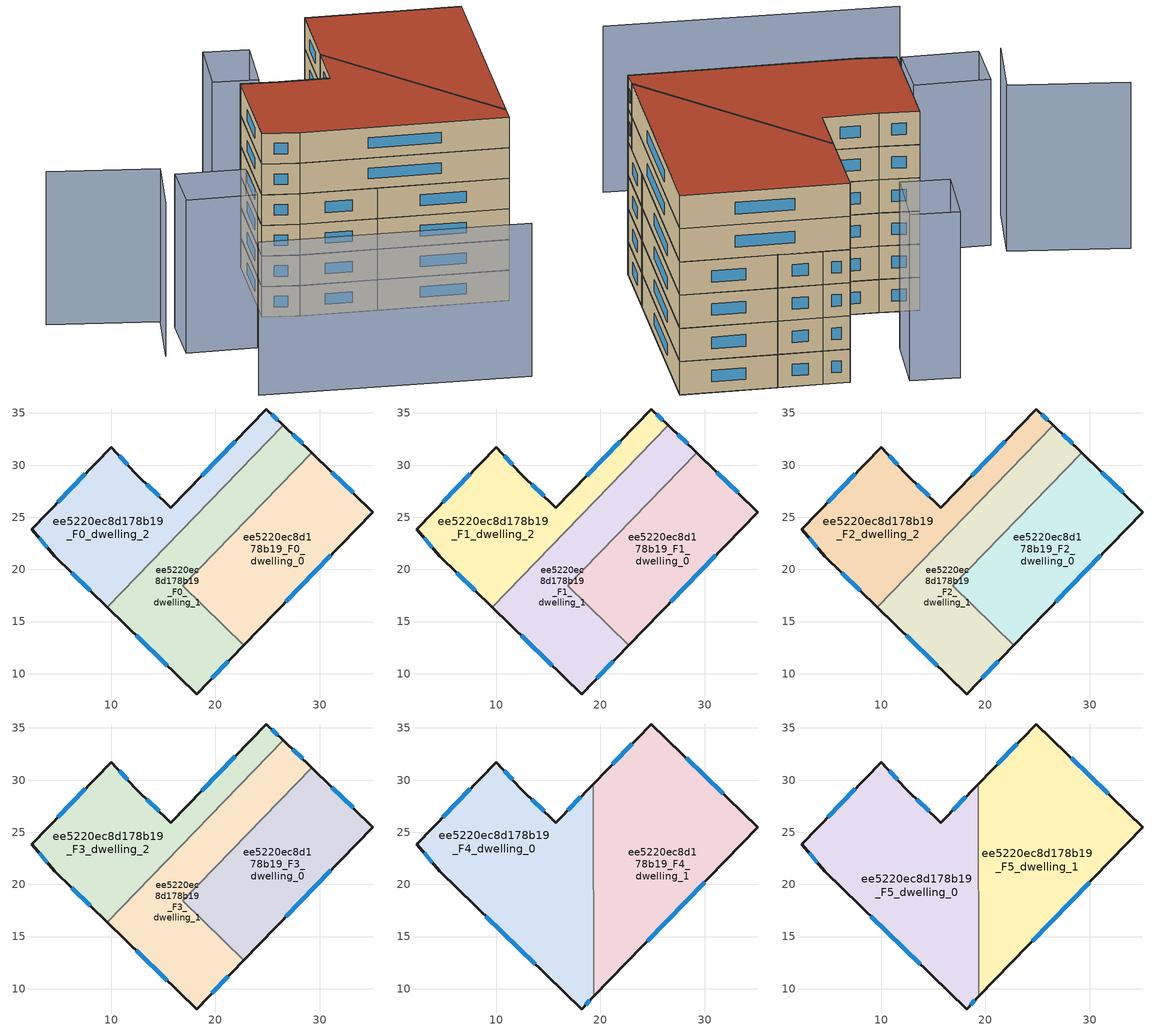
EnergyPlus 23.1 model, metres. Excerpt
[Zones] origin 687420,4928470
ee5220ec8d178b19_F0_dwelling_0
 floor ground (EU_floor_Construction): 22.72,12.73 35.1,25.48 29.23,31.17 16.86,18.42 z0
 wall outside (EU_wall_Construction): 29.23,31.17 35.1,25.48 22.72,12.73 z0:3
 wall to ee5220ec8d178b19_F0_dwelling_1 (EU_wall_Construction): 22.72,12.73 16.86,18.42 29.23,31.17 z0:3
 window (EU_Window_Construction): 31.14,29.32 33.19,27.33 / 31.07,21.33 26.75,16.88 z0.98:2.02
ee5220ec8d178b19_F0_dwelling_1
 floor ground (EU_floor_Construction): 22.72,12.73 16.86,18.42 29.23,31.17 26.51,33.8 9.6,16.38 18.19,8.05 z0
 wall outside (EU_wall_Construction): 22.72,12.73 18.19,8.05 9.6,16.38 / 26.51,33.8 29.23,31.17 z0:3
 wall to ee5220ec8d178b19_F0_dwelling_2 (EU_wall_Construction): 9.6,16.38 26.51,33.8 z0:3
 window (EU_Window_Construction): 21.25,11.21 19.66,9.57 / 15.4,10.76 12.39,13.67 / 27.4,32.95 28.35,32.03 z0.98:2.02
ee5220ec8d178b19_F0_dwelling_2
 floor ground (EU_floor_Construction): 15.71,25.92 12.32,29.21 10.01,31.72 2.37,23.87 4.59,21.24 9.6,16.38 26.51,33.8 24.89,35.38 z0
 wall outside (EU_wall_Construction): 9.6,16.38 4.59,21.24 2.37,23.87 10.01,31.72 12.32,29.21 15.71,25.92 24.89,35.38 26.51,33.8 z0:3
 window (EU_Window_Construction): 18.69,29 21.9,32.31 / 25.42,34.87 25.98,34.32 / 7.97,17.96 6.22,19.66 / 3.87,22.1 3.09,23.02 / 4.85,26.43 7.52,29.17 / 10.76,30.91 11.56,30.03 / 13.42,28.14 14.6,26.99 z0.98:2.02
ee5220ec8d178b19_F1_dwelling_0
 floor to ee5220ec8d178b19_F0_dwelling_0 (EU_floor_Construction): 22.72,12.73 35.1,25.48 29.23,31.17 16.86,18.42 z3
 wall outside (EU_wall_Construction): 29.23,31.17 35.1,25.48 22.72,12.73 z3:6
 wall to ee5220ec8d178b19_F1_dwelling_1 (EU_wall_Construction): 22.72,12.73 16.86,18.42 29.23,31.17 z3:6
 window (EU_Window_Construction): 31.14,29.32 33.19,27.33 / 31.07,21.33 26.75,16.88 z3.98:5.02
ee5220ec8d178b19_F1_dwelling_1
 floor to ee5220ec8d178b19_F0_dwelling_1 (EU_floor_Construction): 22.72,12.73 16.86,18.42 29.23,31.17 26.51,33.8 9.6,16.38 18.19,8.05 z3
 wall outside (EU_wall_Construction): 22.72,12.73 18.19,8.05 9.6,16.38 / 26.51,33.8 29.23,31.17 z3:6
 wall to ee5220ec8d178b19_F1_dwelling_2 (EU_wall_Construction): 9.6,16.38 26.51,33.8 z3:6
 window (EU_Window_Construction): 21.25,11.21 19.66,9.57 / 15.4,10.76 12.39,13.67 / 27.4,32.95 28.35,32.03 z3.98:5.02
ee5220ec8d178b19_F1_dwelling_2
 floor to ee5220ec8d178b19_F0_dwelling_2 (EU_floor_Construction): 15.71,25.92 12.32,29.21 10.01,31.72 2.37,23.87 4.59,21.24 9.6,16.38 26.51,33.8 24.89,35.38 z3
 wall outside (EU_wall_Construction): 9.6,16.38 4.59,21.24 2.37,23.87 10.01,31.72 12.32,29.21 15.71,25.92 24.89,35.38 26.51,33.8 z3:6
 window (EU_Window_Construction): 18.69,29 21.9,32.31 / 25.42,34.87 25.98,34.32 / 7.97,17.96 6.22,19.66 / 3.87,22.1 3.09,23.02 / 4.85,26.43 7.52,29.17 / 10.76,30.91 11.56,30.03 / 13.42,28.14 14.6,26.99 z3.98:5.02
ee5220ec8d178b19_F2_dwelling_0
 floor to ee5220ec8d178b19_F1_dwelling_0 (EU_floor_Construction): 22.72,12.73 35.1,25.48 29.23,31.17 16.86,18.42 z6
 wall outside (EU_wall_Construction): 29.23,31.17 35.1,25.48 22.72,12.73 z6:9
 wall to ee5220ec8d178b19_F2_dwelling_1 (EU_wall_Construction): 22.72,12.73 16.86,18.42 29.23,31.17 z6:9
 window (EU_Window_Construction): 31.14,29.32 33.19,27.33 / 31.07,21.33 26.75,16.88 z6.98:8.02
ee5220ec8d178b19_F2_dwelling_1
 floor to ee5220ec8d178b19_F1_dwelling_1 (EU_floor_Construction): 22.72,12.73 16.86,18.42 29.23,31.17 26.51,33.8 9.6,16.38 18.19,8.05 z6
 wall outside (EU_wall_Construction): 22.72,12.73 18.19,8.05 9.6,16.38 / 26.51,33.8 29.23,31.17 z6:9
 wall to ee5220ec8d178b19_F2_dwelling_2 (EU_wall_Construction): 9.6,16.38 26.51,33.8 z6:9
 window (EU_Window_Construction): 21.25,11.21 19.66,9.57 / 15.4,10.76 12.39,13.67 / 27.4,32.95 28.35,32.03 z6.98:8.02
ee5220ec8d178b19_F2_dwelling_2
 floor to ee5220ec8d178b19_F1_dwelling_2 (EU_floor_Construction): 15.71,25.92 12.32,29.21 10.01,31.72 2.37,23.87 4.59,21.24 9.6,16.38 26.51,33.8 24.89,35.38 z6
 wall outside (EU_wall_Construction): 9.6,16.38 4.59,21.24 2.37,23.87 10.01,31.72 12.32,29.21 15.71,25.92 24.89,35.38 26.51,33.8 z6:9
 window (EU_Window_Construction): 18.69,29 21.9,32.31 / 25.42,34.87 25.98,34.32 / 7.97,17.96 6.22,19.66 / 3.87,22.1 3.09,23.02 / 4.85,26.43 7.52,29.17 / 10.76,30.91 11.56,30.03 / 13.42,28.14 14.6,26.99 z6.98:8.02
ee5220ec8d178b19_F3_dwelling_0
 floor to ee5220ec8d178b19_F2_dwelling_0 (EU_floor_Construction): 22.72,12.73 35.1,25.48 29.23,31.17 16.86,18.42 z9
 wall outside (EU_wall_Construction): 29.23,31.17 35.1,25.48 22.72,12.73 z9:12
 wall to ee5220ec8d178b19_F3_dwelling_1 (EU_wall_Construction): 22.72,12.73 16.86,18.42 29.23,31.17 z9:12
 window (EU_Window_Construction): 31.14,29.32 33.19,27.33 / 31.07,21.33 26.75,16.88 z9.98:11.02
ee5220ec8d178b19_F3_dwelling_1
 floor to ee5220ec8d178b19_F2_dwelling_1 (EU_floor_Construction): 22.72,12.73 16.86,18.42 29.23,31.17 26.51,33.8 9.6,16.38 18.19,8.05 z9
 wall outside (EU_wall_Construction): 22.72,12.73 18.19,8.05 9.6,16.38 / 26.51,33.8 29.23,31.17 z9:12
 wall to ee5220ec8d178b19_F3_dwelling_2 (EU_wall_Construction): 9.6,16.38 26.51,33.8 z9:12
 window (EU_Window_Construction): 21.25,11.21 19.66,9.57 / 15.4,10.76 12.39,13.67 / 27.4,32.95 28.35,32.03 z9.98:11.02
ee5220ec8d178b19_F3_dwelling_2
 floor to ee5220ec8d178b19_F2_dwelling_2 (EU_floor_Construction): 15.71,25.92 12.32,29.21 10.01,31.72 2.37,23.87 4.59,21.24 9.6,16.38 26.51,33.8 24.89,35.38 z9
 wall outside (EU_wall_Construction): 9.6,16.38 4.59,21.24 2.37,23.87 10.01,31.72 12.32,29.21 15.71,25.92 24.89,35.38 26.51,33.8 z9:12
 window (EU_Window_Construction): 18.69,29 21.9,32.31 / 25.42,34.87 25.98,34.32 / 7.97,17.96 6.22,19.66 / 3.87,22.1 3.09,23.02 / 4.85,26.43 7.52,29.17 / 10.76,30.91 11.56,30.03 / 13.42,28.14 14.6,26.99 z9.98:11.02
ee5220ec8d178b19_F4_dwelling_0
 floor to ee5220ec8d178b19_F3_dwelling_0 (EU_floor_Construction): 19.34,16.01 19.33,20.96 16.86,18.42 z12
 floor to ee5220ec8d178b19_F3_dwelling_1 (EU_floor_Construction): 18.19,8.05 19.36,9.26 19.34,16.01 16.86,18.42 19.33,20.96 19.31,26.38 9.6,16.38 z12
 floor to ee5220ec8d178b19_F3_dwelling_2 (EU_floor_Construction): 9.6,16.38 19.31,26.38 19.3,29.63 15.71,25.92 12.32,29.21 10.01,31.72 2.37,23.87 4.59,21.24 z12
 wall outside (EU_wall_Construction): 19.36,9.26 18.19,8.05 4.59,21.24 2.37,23.87 10.01,31.72 12.32,29.21 15.71,25.92 19.3,29.63 z12:15
 wall to ee5220ec8d178b19_F4_dwelling_1 (EU_wall_Construction): 19.3,29.63 19.36,9.26 z12:15
 window (EU_Window_Construction): 3.87,22.1 3.09,23.02 / 4.85,26.43 7.52,29.17 / 10.76,30.91 11.56,30.03 / 13.42,28.14 14.6,26.99 / 16.88,27.13 18.13,28.42 / 18.98,8.87 18.57,8.45 / 13.76,12.34 9.01,16.95 z12.98:14.02
ee5220ec8d178b19_F4_dwelling_1
 floor to ee5220ec8d178b19_F3_dwelling_0 (EU_floor_Construction): 22.72,12.73 35.1,25.48 29.23,31.17 19.33,20.96 19.34,16.01 z12
 floor to ee5220ec8d178b19_F3_dwelling_1 (EU_floor_Construction): 19.33,20.96 29.23,31.17 26.51,33.8 19.31,26.38 z12; 19.36,9.26 22.72,12.73 19.34,16.01 z12
 floor to ee5220ec8d178b19_F3_dwelling_2 (EU_floor_Construction): 19.31,26.38 26.51,33.8 24.89,35.38 19.3,29.63 z12
 wall outside (EU_wall_Construction): 19.3,29.63 24.89,35.38 35.1,25.48 19.36,9.26 z12:15
 window (EU_Window_Construction): 21.12,31.5 23.07,33.51 / 28.21,32.16 31.78,28.7 / 29.98,20.21 24.48,14.54 z12.98:14.02
ee5220ec8d178b19_F5_dwelling_0
 floor to ee5220ec8d178b19_F4_dwelling_0 (EU_floor_Construction): 18.19,8.05 19.36,9.26 19.3,29.63 15.71,25.92 12.32,29.21 10.01,31.72 2.37,23.87 4.59,21.24 z15
 wall outside (EU_wall_Construction): 19.36,9.26 18.19,8.05 4.59,21.24 2.37,23.87 10.01,31.72 12.32,29.21 15.71,25.92 19.3,29.63 z15:18
 wall to ee5220ec8d178b19_F5_dwelling_1 (EU_wall_Construction): 19.3,29.63 19.36,9.26 z15:18
 window (EU_Window_Construction): 3.87,22.1 3.09,23.02 / 4.85,26.43 7.52,29.17 / 10.76,30.91 11.56,30.03 / 13.42,28.14 14.6,26.99 / 16.88,27.13 18.13,28.42 / 18.98,8.87 18.57,8.45 / 13.76,12.34 9.01,16.95 z15.98:17.02
 roof outside (EU_roof_Construction): 19.3,29.63 19.36,9.26 18.19,8.05 4.59,21.24 2.37,23.87 10.01,31.72 12.32,29.21 15.71,25.92 z18
ee5220ec8d178b19_F5_dwelling_1
 floor to ee5220ec8d178b19_F4_dwelling_1 (EU_floor_Construction): 19.36,9.26 35.1,25.48 24.89,35.38 19.3,29.63 z15
 wall outside (EU_wall_Construction): 19.3,29.63 24.89,35.38 35.1,25.48 19.36,9.26 z15:18
 window (EU_Window_Construction): 21.12,31.5 23.07,33.51 / 28.21,32.16 31.78,28.7 / 29.98,20.21 24.48,14.54 z15.98:17.02
 roof outside (EU_roof_Construction): 35.1,25.48 19.36,9.26 19.3,29.63 24.89,35.38 z18
shading: -11.33,14.35 6.16,-3.09 / -10.17,38.54 -3.7,30.64 / -3.7,30.64 -9.43,25.95 / -3.91,28.91 0.74,24.44 / 0.74,24.44 -3.18,20.37 / -3.18,20.37 -7.82,24.83 / -7.82,24.83 -3.91,28.91 / 21.74,39.17 16.99,34.71 / 16.99,34.71 14.12,37.77 / 14.12,37.77 18.87,42.23 / 18.87,42.23 21.74,39.17 z0:15
[Building]
EU S2 Campaign: North Axis=0; Terrain=City; Solar Distribution=FullExterior
[Site:Location]
Bologna: Latitude=44.5; Longitude=11.25; Time Zone=1; Elevation=37
[SizingPeriod:WeatherFileDays]
AnnualSizingPeriod: Begin Month=1; Begin Day of Month=1; End Month=12; End Day of Month=31; Day of Week for Start Day=Monday; Use Weather File Daylight Saving Period=No; Use Weather File Rain and Snow Indicators=No
[MATERIAL]
EU_InternalMass_Material: Roughness=MediumRough; Thickness=0.1; Conductivity=1; Density=1800; Specific Heat=900; Thermal Absorptance=0.9; Solar Absorptance=0.7; Visible Absorptance=0.7
[MATERIAL:NOMASS] Roughness=MediumRough; Thermal Absorptance=0.9; Solar Absorptance=0.7; Visible Absorptance=0.7
Name | Thermal Resistance
EU_wall_NoMass | 0.905828
EU_roof_NoMass | 0.37593
EU_floor_NoMass | 0.67114
[WINDOWMATERIAL:SIMPLEGLAZINGSYSTEM]
EU_Window_SimpleGlazing: UFactor=4.52486; Solar Heat Gain Coefficient=0.85; Visible Transmittance=0.85
[CONSTRUCTION]
EU_wall_Construction: EU_wall_NoMass
EU_roof_Construction: EU_roof_NoMass
EU_floor_Construction: EU_floor_NoMass
EU_InternalMass_Construction: EU_InternalMass_Material
EU_Window_Construction: EU_Window_SimpleGlazing
[ZONE] Type=1; Multiplier=1; Ceiling Height=autocalculate; Floor Area=autocalculate; Part of Total Floor Area=Yes
Name | Volume
ee5220ec8d178b19_F0_dwelling_0 | 435.467
ee5220ec8d178b19_F1_dwelling_0; ee5220ec8d178b19_F2_dwelling_0; ee5220ec8d178b19_F3_dwelling_0 | 435.466
ee5220ec8d178b19_F4_dwelling_0 | 653.225
ee5220ec8d178b19_F5_dwelling_0 | 653.227
ee5220ec8d178b19_F0_dwelling_1 | 435.46
ee5220ec8d178b19_F1_dwelling_1; ee5220ec8d178b19_F2_dwelling_1; ee5220ec8d178b19_F3_dwelling_1 | 435.459
ee5220ec8d178b19_F4_dwelling_1 | 653.161
ee5220ec8d178b19_F5_dwelling_1 | 653.183
ee5220ec8d178b19_F0_dwelling_2; ee5220ec8d178b19_F1_dwelling_2; ee5220ec8d178b19_F2_dwelling_2; ee5220ec8d178b19_F3_dwelling_2 | 435.463
[INTERNALMASS] Construction=EU_InternalMass_Construction
Name | Zone or ZoneList | Surface Area
ee5220ec8d178b19_F0_dwelling_0_EU_InternalMass | ee5220ec8d178b19_F0_dwelling_0 | 145.157
ee5220ec8d178b19_F0_dwelling_1_EU_InternalMass | ee5220ec8d178b19_F0_dwelling_1 | 145.153
ee5220ec8d178b19_F0_dwelling_2_EU_InternalMass | ee5220ec8d178b19_F0_dwelling_2 | 145.155
ee5220ec8d178b19_F1_dwelling_0_EU_InternalMass | ee5220ec8d178b19_F1_dwelling_0 | 145.157
ee5220ec8d178b19_F1_dwelling_1_EU_InternalMass | ee5220ec8d178b19_F1_dwelling_1 | 145.153
ee5220ec8d178b19_F1_dwelling_2_EU_InternalMass | ee5220ec8d178b19_F1_dwelling_2 | 145.155
ee5220ec8d178b19_F2_dwelling_0_EU_InternalMass | ee5220ec8d178b19_F2_dwelling_0 | 145.157
ee5220ec8d178b19_F2_dwelling_1_EU_InternalMass | ee5220ec8d178b19_F2_dwelling_1 | 145.153
ee5220ec8d178b19_F2_dwelling_2_EU_InternalMass | ee5220ec8d178b19_F2_dwelling_2 | 145.155
ee5220ec8d178b19_F3_dwelling_0_EU_InternalMass | ee5220ec8d178b19_F3_dwelling_0 | 145.157
ee5220ec8d178b19_F3_dwelling_1_EU_InternalMass | ee5220ec8d178b19_F3_dwelling_1 | 145.153
ee5220ec8d178b19_F3_dwelling_2_EU_InternalMass | ee5220ec8d178b19_F3_dwelling_2 | 145.155
ee5220ec8d178b19_F4_dwelling_0_EU_InternalMass | ee5220ec8d178b19_F4_dwelling_0 | 217.742
ee5220ec8d178b19_F4_dwelling_1_EU_InternalMass | ee5220ec8d178b19_F4_dwelling_1 | 217.727
ee5220ec8d178b19_F5_dwelling_0_EU_InternalMass | ee5220ec8d178b19_F5_dwelling_0 | 217.742
ee5220ec8d178b19_F5_dwelling_1_EU_InternalMass | ee5220ec8d178b19_F5_dwelling_1 | 217.727
[OTHEREQUIPMENT] Fuel Type=Electricity; Design Level Calculation Method=Watts/Area; Power per Zone Floor Area=1; Fraction Latent=0; Fraction Radiant=0; Fraction Lost=0; Carbon Dioxide Generation Rate=0; EndUse Subcategory=EU_Step8_InternalGains
Name | Zone or ZoneList or Space or SpaceList | Schedule
EU_Step8_InternalGain_ee5220ec8d178b19_F0_dwelling_0_f000 | ee5220ec8d178b19_F0_dwelling_0 | EU_Step8_GainSchedule_ee5220ec8d178b19_F0_dwelling_0_f000
EU_Step8_InternalGain_ee5220ec8d178b19_F0_dwelling_1_f000 | ee5220ec8d178b19_F0_dwelling_1 | EU_Step8_GainSchedule_ee5220ec8d178b19_F0_dwelling_1_f000
EU_Step8_InternalGain_ee5220ec8d178b19_F0_dwelling_2_f000 | ee5220ec8d178b19_F0_dwelling_2 | EU_Step8_GainSchedule_ee5220ec8d178b19_F0_dwelling_2_f000
EU_Step8_InternalGain_ee5220ec8d178b19_F1_dwelling_0_f000 | ee5220ec8d178b19_F1_dwelling_0 | EU_Step8_GainSchedule_ee5220ec8d178b19_F1_dwelling_0_f000
EU_Step8_InternalGain_ee5220ec8d178b19_F1_dwelling_1_f000 | ee5220ec8d178b19_F1_dwelling_1 | EU_Step8_GainSchedule_ee5220ec8d178b19_F1_dwelling_1_f000
EU_Step8_InternalGain_ee5220ec8d178b19_F1_dwelling_2_f000 | ee5220ec8d178b19_F1_dwelling_2 | EU_Step8_GainSchedule_ee5220ec8d178b19_F1_dwelling_2_f000
EU_Step8_InternalGain_ee5220ec8d178b19_F2_dwelling_0_f000 | ee5220ec8d178b19_F2_dwelling_0 | EU_Step8_GainSchedule_ee5220ec8d178b19_F2_dwelling_0_f000
EU_Step8_InternalGain_ee5220ec8d178b19_F2_dwelling_1_f000 | ee5220ec8d178b19_F2_dwelling_1 | EU_Step8_GainSchedule_ee5220ec8d178b19_F2_dwelling_1_f000
EU_Step8_InternalGain_ee5220ec8d178b19_F2_dwelling_2_f000 | ee5220ec8d178b19_F2_dwelling_2 | EU_Step8_GainSchedule_ee5220ec8d178b19_F2_dwelling_2_f000
EU_Step8_InternalGain_ee5220ec8d178b19_F3_dwelling_0_f000 | ee5220ec8d178b19_F3_dwelling_0 | EU_Step8_GainSchedule_ee5220ec8d178b19_F3_dwelling_0_f000
EU_Step8_InternalGain_ee5220ec8d178b19_F3_dwelling_1_f000 | ee5220ec8d178b19_F3_dwelling_1 | EU_Step8_GainSchedule_ee5220ec8d178b19_F3_dwelling_1_f000
EU_Step8_InternalGain_ee5220ec8d178b19_F3_dwelling_2_f000 | ee5220ec8d178b19_F3_dwelling_2 | EU_Step8_GainSchedule_ee5220ec8d178b19_F3_dwelling_2_f000
EU_Step8_InternalGain_ee5220ec8d178b19_F4_dwelling_0_f000 | ee5220ec8d178b19_F4_dwelling_0 | EU_Step8_GainSchedule_ee5220ec8d178b19_F4_dwelling_0_f000
EU_Step8_InternalGain_ee5220ec8d178b19_F4_dwelling_1_f000 | ee5220ec8d178b19_F4_dwelling_1 | EU_Step8_GainSchedule_ee5220ec8d178b19_F4_dwelling_1_f000
EU_Step8_InternalGain_ee5220ec8d178b19_F5_dwelling_0_f000 | ee5220ec8d178b19_F5_dwelling_0 | EU_Step8_GainSchedule_ee5220ec8d178b19_F5_dwelling_0_f000
EU_Step8_InternalGain_ee5220ec8d178b19_F5_dwelling_1_f000 | ee5220ec8d178b19_F5_dwelling_1 | EU_Step8_GainSchedule_ee5220ec8d178b19_F5_dwelling_1_f000
[ZONEVENTILATION:DESIGNFLOWRATE] Schedule=EU_AlwaysOn; Design Flow Rate Calculation Method=AirChanges/Hour; Air Changes per Hour=0.73129; Ventilation Type=Natural; Fan Pressure Rise=0; Fan Total Efficiency=1; Constant Term Coefficient=1; Temperature Term Coefficient=0; Velocity Term Coefficient=0; Velocity Squared Term Coefficient=0; Minimum Indoor Temperature=-100; Maximum Indoor Temperature=100; Delta Temperature=-100; Minimum Outdoor Temperature=-100; Maximum Outdoor Temperature=100; Maximum Wind Speed=40
Name | Zone or ZoneList or Space or SpaceList
EU_ConstantAir_ee5220ec8d178b19_F0_dwelling_0 | ee5220ec8d178b19_F0_dwelling_0
EU_ConstantAir_ee5220ec8d178b19_F0_dwelling_1 | ee5220ec8d178b19_F0_dwelling_1
EU_ConstantAir_ee5220ec8d178b19_F0_dwelling_2 | ee5220ec8d178b19_F0_dwelling_2
EU_ConstantAir_ee5220ec8d178b19_F1_dwelling_0 | ee5220ec8d178b19_F1_dwelling_0
EU_ConstantAir_ee5220ec8d178b19_F1_dwelling_1 | ee5220ec8d178b19_F1_dwelling_1
EU_ConstantAir_ee5220ec8d178b19_F1_dwelling_2 | ee5220ec8d178b19_F1_dwelling_2
EU_ConstantAir_ee5220ec8d178b19_F2_dwelling_0 | ee5220ec8d178b19_F2_dwelling_0
EU_ConstantAir_ee5220ec8d178b19_F2_dwelling_1 | ee5220ec8d178b19_F2_dwelling_1
EU_ConstantAir_ee5220ec8d178b19_F2_dwelling_2 | ee5220ec8d178b19_F2_dwelling_2
EU_ConstantAir_ee5220ec8d178b19_F3_dwelling_0 | ee5220ec8d178b19_F3_dwelling_0
EU_ConstantAir_ee5220ec8d178b19_F3_dwelling_1 | ee5220ec8d178b19_F3_dwelling_1
EU_ConstantAir_ee5220ec8d178b19_F3_dwelling_2 | ee5220ec8d178b19_F3_dwelling_2
EU_ConstantAir_ee5220ec8d178b19_F4_dwelling_0 | ee5220ec8d178b19_F4_dwelling_0
EU_ConstantAir_ee5220ec8d178b19_F4_dwelling_1 | ee5220ec8d178b19_F4_dwelling_1
EU_ConstantAir_ee5220ec8d178b19_F5_dwelling_0 | ee5220ec8d178b19_F5_dwelling_0
EU_ConstantAir_ee5220ec8d178b19_F5_dwelling_1 | ee5220ec8d178b19_F5_dwelling_1
[HVACTEMPLATE:THERMOSTAT] Constant Heating Setpoint=20; Constant Cooling Setpoint=50
EU_HeatOnly_ee5220ec8d178b19_F0_dwelling_0; EU_HeatOnly_ee5220ec8d178b19_F0_dwelling_1; EU_HeatOnly_ee5220ec8d178b19_F0_dwelling_2; EU_HeatOnly_ee5220ec8d178b19_F1_dwelling_0; EU_HeatOnly_ee5220ec8d178b19_F1_dwelling_1; EU_HeatOnly_ee5220ec8d178b19_F1_dwelling_2; EU_HeatOnly_ee5220ec8d178b19_F2_dwelling_0; EU_HeatOnly_ee5220ec8d178b19_F2_dwelling_1; EU_HeatOnly_ee5220ec8d178b19_F2_dwelling_2; EU_HeatOnly_ee5220ec8d178b19_F3_dwelling_0; EU_HeatOnly_ee5220ec8d178b19_F3_dwelling_1; EU_HeatOnly_ee5220ec8d178b19_F3_dwelling_2; EU_HeatOnly_ee5220ec8d178b19_F4_dwelling_0; EU_HeatOnly_ee5220ec8d178b19_F4_dwelling_1; EU_HeatOnly_ee5220ec8d178b19_F5_dwelling_0; EU_HeatOnly_ee5220ec8d178b19_F5_dwelling_1
[HVACTEMPLATE:ZONE:IDEALLOADSAIRSYSTEM] System Availability Schedule=EU_AlwaysOn; Maximum Heating Supply Air Temperature=50; Minimum Cooling Supply Air Temperature=13; Maximum Heating Supply Air Humidity Ratio=0.0156; Minimum Cooling Supply Air Humidity Ratio=0.0077; Heating Limit=NoLimit; Cooling Limit=NoLimit; Heating Availability Schedule=EU_AlwaysOn; Cooling Availability Schedule=EU_CoolingOff; Dehumidification Control Type=ConstantSensibleHeatRatio; Cooling Sensible Heat Ratio=0.7; Dehumidification Setpoint=60; Humidification Control Type=None; Humidification Setpoint=30; Outdoor Air Method=None; Outdoor Air Flow Rate per Person=0.00944; Outdoor Air Flow Rate per Zone Floor Area=0; Outdoor Air Flow Rate per Zone=0; Demand Controlled Ventilation Type=None; Outdoor Air Economizer Type=NoEconomizer; Heat Recovery Type=None; Sensible Heat Recovery Effectiveness=0.7; Latent Heat Recovery Effectiveness=0.65
Name | Template Thermostat
ee5220ec8d178b19_F0_dwelling_0 | EU_HeatOnly_ee5220ec8d178b19_F0_dwelling_0
ee5220ec8d178b19_F0_dwelling_1 | EU_HeatOnly_ee5220ec8d178b19_F0_dwelling_1
ee5220ec8d178b19_F0_dwelling_2 | EU_HeatOnly_ee5220ec8d178b19_F0_dwelling_2
ee5220ec8d178b19_F1_dwelling_0 | EU_HeatOnly_ee5220ec8d178b19_F1_dwelling_0
ee5220ec8d178b19_F1_dwelling_1 | EU_HeatOnly_ee5220ec8d178b19_F1_dwelling_1
ee5220ec8d178b19_F1_dwelling_2 | EU_HeatOnly_ee5220ec8d178b19_F1_dwelling_2
ee5220ec8d178b19_F2_dwelling_0 | EU_HeatOnly_ee5220ec8d178b19_F2_dwelling_0
ee5220ec8d178b19_F2_dwelling_1 | EU_HeatOnly_ee5220ec8d178b19_F2_dwelling_1
ee5220ec8d178b19_F2_dwelling_2 | EU_HeatOnly_ee5220ec8d178b19_F2_dwelling_2
ee5220ec8d178b19_F3_dwelling_0 | EU_HeatOnly_ee5220ec8d178b19_F3_dwelling_0
ee5220ec8d178b19_F3_dwelling_1 | EU_HeatOnly_ee5220ec8d178b19_F3_dwelling_1
ee5220ec8d178b19_F3_dwelling_2 | EU_HeatOnly_ee5220ec8d178b19_F3_dwelling_2
ee5220ec8d178b19_F4_dwelling_0 | EU_HeatOnly_ee5220ec8d178b19_F4_dwelling_0
ee5220ec8d178b19_F4_dwelling_1 | EU_HeatOnly_ee5220ec8d178b19_F4_dwelling_1
ee5220ec8d178b19_F5_dwelling_0 | EU_HeatOnly_ee5220ec8d178b19_F5_dwelling_0
ee5220ec8d178b19_F5_dwelling_1 | EU_HeatOnly_ee5220ec8d178b19_F5_dwelling_1
[SIZING:ZONE] Zone Cooling Design Supply Air Temperature Input Method=SupplyAirTemperature; Zone Cooling Design Supply Air Temperature=13; Zone Heating Design Supply Air Temperature Input Method=SupplyAirTemperature; Zone Heating Design Supply Air Temperature=50; Zone Cooling Design Supply Air Humidity Ratio=0.008; Zone Heating Design Supply Air Humidity Ratio=0.008; Cooling Design Air Flow Method=DesignDay; Cooling Design Air Flow Rate=0; Cooling Minimum Air Flow per Zone Floor Area=0.000762; Cooling Minimum Air Flow=0; Cooling Minimum Air Flow Fraction=0.2; Heating Design Air Flow Method=DesignDay; Heating Design Air Flow Rate=0; Heating Maximum Air Flow per Zone Floor Area=0.002032; Heating Maximum Air Flow=0.141576; Heating Maximum Air Flow Fraction=0.3; Account for Dedicated Outdoor Air System=No; Dedicated Outdoor Air System Control Strategy=NeutralSupplyAir; Dedicated Outdoor Air Low Setpoint Temperature for Design=autosize; Dedicated Outdoor Air High Setpoint Temperature for Design=autosize; Zone Load Sizing Method=Sensible Load Only No Latent Load; Zone Latent Cooling Design Supply Air Humidity Ratio Input Method=HumidityRatioDifference; Zone Cooling Design Supply Air Humidity Ratio Difference=0.005; Zone Latent Heating Design Supply Air Humidity Ratio Input Method=HumidityRatioDifference; Zone Humidification Design Supply Air Humidity Ratio Difference=0.005
ee5220ec8d178b19_F0_dwelling_0; ee5220ec8d178b19_F0_dwelling_1; ee5220ec8d178b19_F0_dwelling_2; ee5220ec8d178b19_F1_dwelling_0; ee5220ec8d178b19_F1_dwelling_1; ee5220ec8d178b19_F1_dwelling_2; ee5220ec8d178b19_F2_dwelling_0; ee5220ec8d178b19_F2_dwelling_1; ee5220ec8d178b19_F2_dwelling_2; ee5220ec8d178b19_F3_dwelling_0; ee5220ec8d178b19_F3_dwelling_1; ee5220ec8d178b19_F3_dwelling_2; ee5220ec8d178b19_F4_dwelling_0; ee5220ec8d178b19_F4_dwelling_1; ee5220ec8d178b19_F5_dwelling_0; ee5220ec8d178b19_F5_dwelling_1
[SCHEDULE:CONSTANT]
Name | Hourly Value
EU_AlwaysOn | 1
EU_CoolingOff | 0
[SCHEDULE:FILE] Column Number=1; Rows to Skip at Top=0; Number of Hours of Data=8760; Column Separator=Comma; Interpolate to Timestep=No; Minutes per Item=60; Adjust Schedule for Daylight Savings=Yes
Name | File
EU_Step8_GainSchedule_ee5220ec8d178b19_F0_dwelling_0_f000 | ../../schedules/ee5220ec8d178b19/ee5220ec8d178b19_F0_dwelling_0_f000_gain.csv
EU_Step8_GainSchedule_ee5220ec8d178b19_F0_dwelling_1_f000 | ../../schedules/ee5220ec8d178b19/ee5220ec8d178b19_F0_dwelling_1_f000_gain.csv
EU_Step8_GainSchedule_ee5220ec8d178b19_F0_dwelling_2_f000 | ../../schedules/ee5220ec8d178b19/ee5220ec8d178b19_F0_dwelling_2_f000_gain.csv
EU_Step8_GainSchedule_ee5220ec8d178b19_F1_dwelling_0_f000 | ../../schedules/ee5220ec8d178b19/ee5220ec8d178b19_F1_dwelling_0_f000_gain.csv
EU_Step8_GainSchedule_ee5220ec8d178b19_F1_dwelling_1_f000 | ../../schedules/ee5220ec8d178b19/ee5220ec8d178b19_F1_dwelling_1_f000_gain.csv
EU_Step8_GainSchedule_ee5220ec8d178b19_F1_dwelling_2_f000 | ../../schedules/ee5220ec8d178b19/ee5220ec8d178b19_F1_dwelling_2_f000_gain.csv
EU_Step8_GainSchedule_ee5220ec8d178b19_F2_dwelling_0_f000 | ../../schedules/ee5220ec8d178b19/ee5220ec8d178b19_F2_dwelling_0_f000_gain.csv
EU_Step8_GainSchedule_ee5220ec8d178b19_F2_dwelling_1_f000 | ../../schedules/ee5220ec8d178b19/ee5220ec8d178b19_F2_dwelling_1_f000_gain.csv
EU_Step8_GainSchedule_ee5220ec8d178b19_F2_dwelling_2_f000 | ../../schedules/ee5220ec8d178b19/ee5220ec8d178b19_F2_dwelling_2_f000_gain.csv
EU_Step8_GainSchedule_ee5220ec8d178b19_F3_dwelling_0_f000 | ../../schedules/ee5220ec8d178b19/ee5220ec8d178b19_F3_dwelling_0_f000_gain.csv
EU_Step8_GainSchedule_ee5220ec8d178b19_F3_dwelling_1_f000 | ../../schedules/ee5220ec8d178b19/ee5220ec8d178b19_F3_dwelling_1_f000_gain.csv
EU_Step8_GainSchedule_ee5220ec8d178b19_F3_dwelling_2_f000 | ../../schedules/ee5220ec8d178b19/ee5220ec8d178b19_F3_dwelling_2_f000_gain.csv
EU_Step8_GainSchedule_ee5220ec8d178b19_F4_dwelling_0_f000 | ../../schedules/ee5220ec8d178b19/ee5220ec8d178b19_F4_dwelling_0_f000_gain.csv
EU_Step8_GainSchedule_ee5220ec8d178b19_F4_dwelling_1_f000 | ../../schedules/ee5220ec8d178b19/ee5220ec8d178b19_F4_dwelling_1_f000_gain.csv
EU_Step8_GainSchedule_ee5220ec8d178b19_F5_dwelling_0_f000 | ../../schedules/ee5220ec8d178b19/ee5220ec8d178b19_F5_dwelling_0_f000_gain.csv
EU_Step8_GainSchedule_ee5220ec8d178b19_F5_dwelling_1_f000 | ../../schedules/ee5220ec8d178b19/ee5220ec8d178b19_F5_dwelling_1_f000_gain.csv
